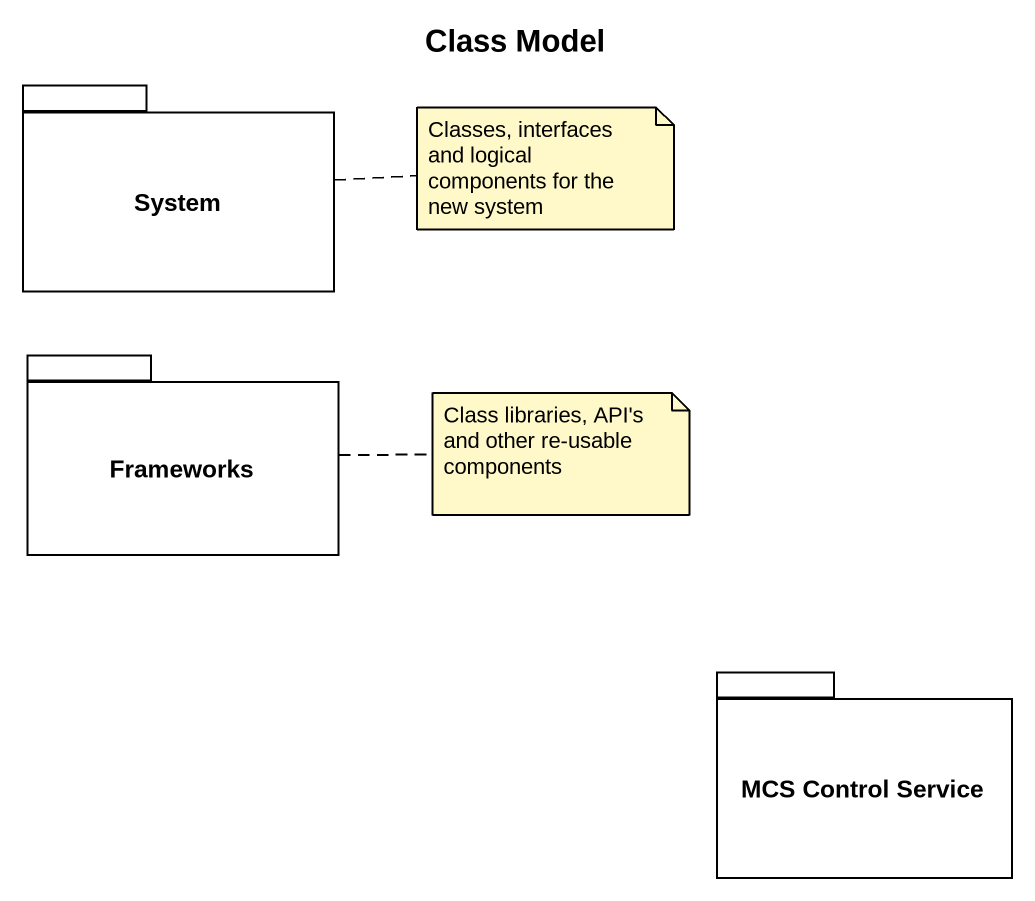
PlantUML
@startuml
title Class Model
package System {
}
package Frameworks {
}
package "MCS Control Service" as MCS_Control_Service {
}
note right of System : Classes, interfaces and logical components for the new system
note right of Frameworks : Class libraries, API's and other re-usable components
@enduml
